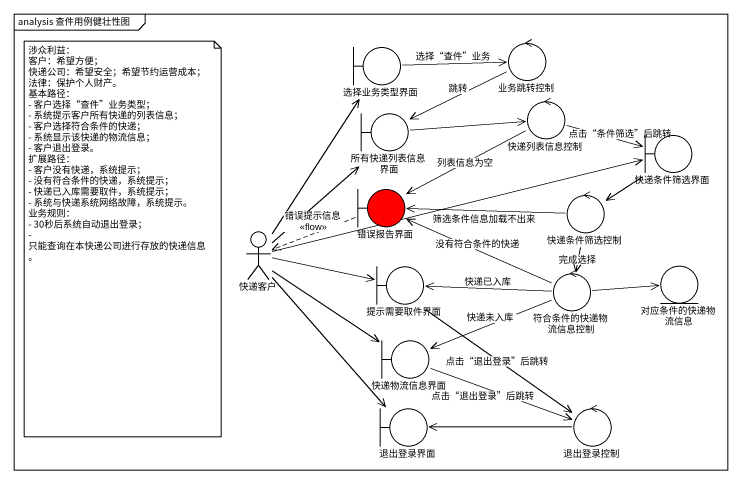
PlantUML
@startuml
mainframe analysis 查件用例健壮性图
boundary 选择业务类型界面
control 业务跳转控制
boundary 所有快递列表信息界面
control 快递列表信息控制
boundary 快递条件筛选界面
boundary 错误报告界面 #FF0000
control 快递条件筛选控制
actor 快递客户
boundary 提示需要取件界面
control 符合条件的快递物流信息控制
entity 对应条件的快递物流信息
boundary 快递物流信息界面
boundary 退出登录界面
control 退出登录控制
选择业务类型界面 -right-> 业务跳转控制 : 选择“查件”业务
业务跳转控制 -left-> 所有快递列表信息界面 : 跳转
所有快递列表信息界面 -right-> 快递列表信息控制
快递列表信息控制 -right-> 快递条件筛选界面 : 点击“条件筛选”后跳转
快递列表信息控制 -left-> 错误报告界面 : 列表信息为空
快递条件筛选界面 --> 快递条件筛选控制
错误报告界面 .left.> 快递客户 : 错误提示信息\n<<flow>>
快递条件筛选控制 -left-> 错误报告界面 : 筛选条件信息加载不出来
快递条件筛选控制 --> 符合条件的快递物流信息控制 : 完成选择
快递客户 -up-> 选择业务类型界面
快递客户 -up-> 所有快递列表信息界面
快递客户 -right-> 快递条件筛选界面
快递客户 -right-> 提示需要取件界面
快递客户 --> 快递物流信息界面
快递客户 --> 退出登录界面
提示需要取件界面 --> 退出登录控制 : 点击“退出登录”后跳转
符合条件的快递物流信息控制 -left-> 错误报告界面 : 没有符合条件的快递
符合条件的快递物流信息控制 -left-> 提示需要取件界面 : 快递已入库
符合条件的快递物流信息控制 -right-> 对应条件的快递物流信息
符合条件的快递物流信息控制 -left-> 快递物流信息界面 : 快递未入库
快递物流信息界面 -right-> 退出登录控制 : 点击“退出登录”后跳转
退出登录控制 -left-> 退出登录界面
note as N1
  涉众利益：
  客户：希望方便；
  快递公司：希望安全；希望节约运营成本；
  法律：保护个人财产。
  基本路径：
  - 客户选择“查件”业务类型；
  - 系统提示客户所有快递的列表信息；
  - 客户选择符合条件的快递；
  - 系统显示该快递的物流信息；
  - 客户退出登录。
  扩展路径：
  - 客户没有快递，系统提示；
  - 没有符合条件的快递，系统提示；
  - 快递已入库需要取件，系统提示；
  - 系统与快递系统网络故障，系统提示。
  业务规则：
  - 30秒后系统自动退出登录；
  - 只能查询在本快递公司进行存放的快递信息。
end note
@enduml
